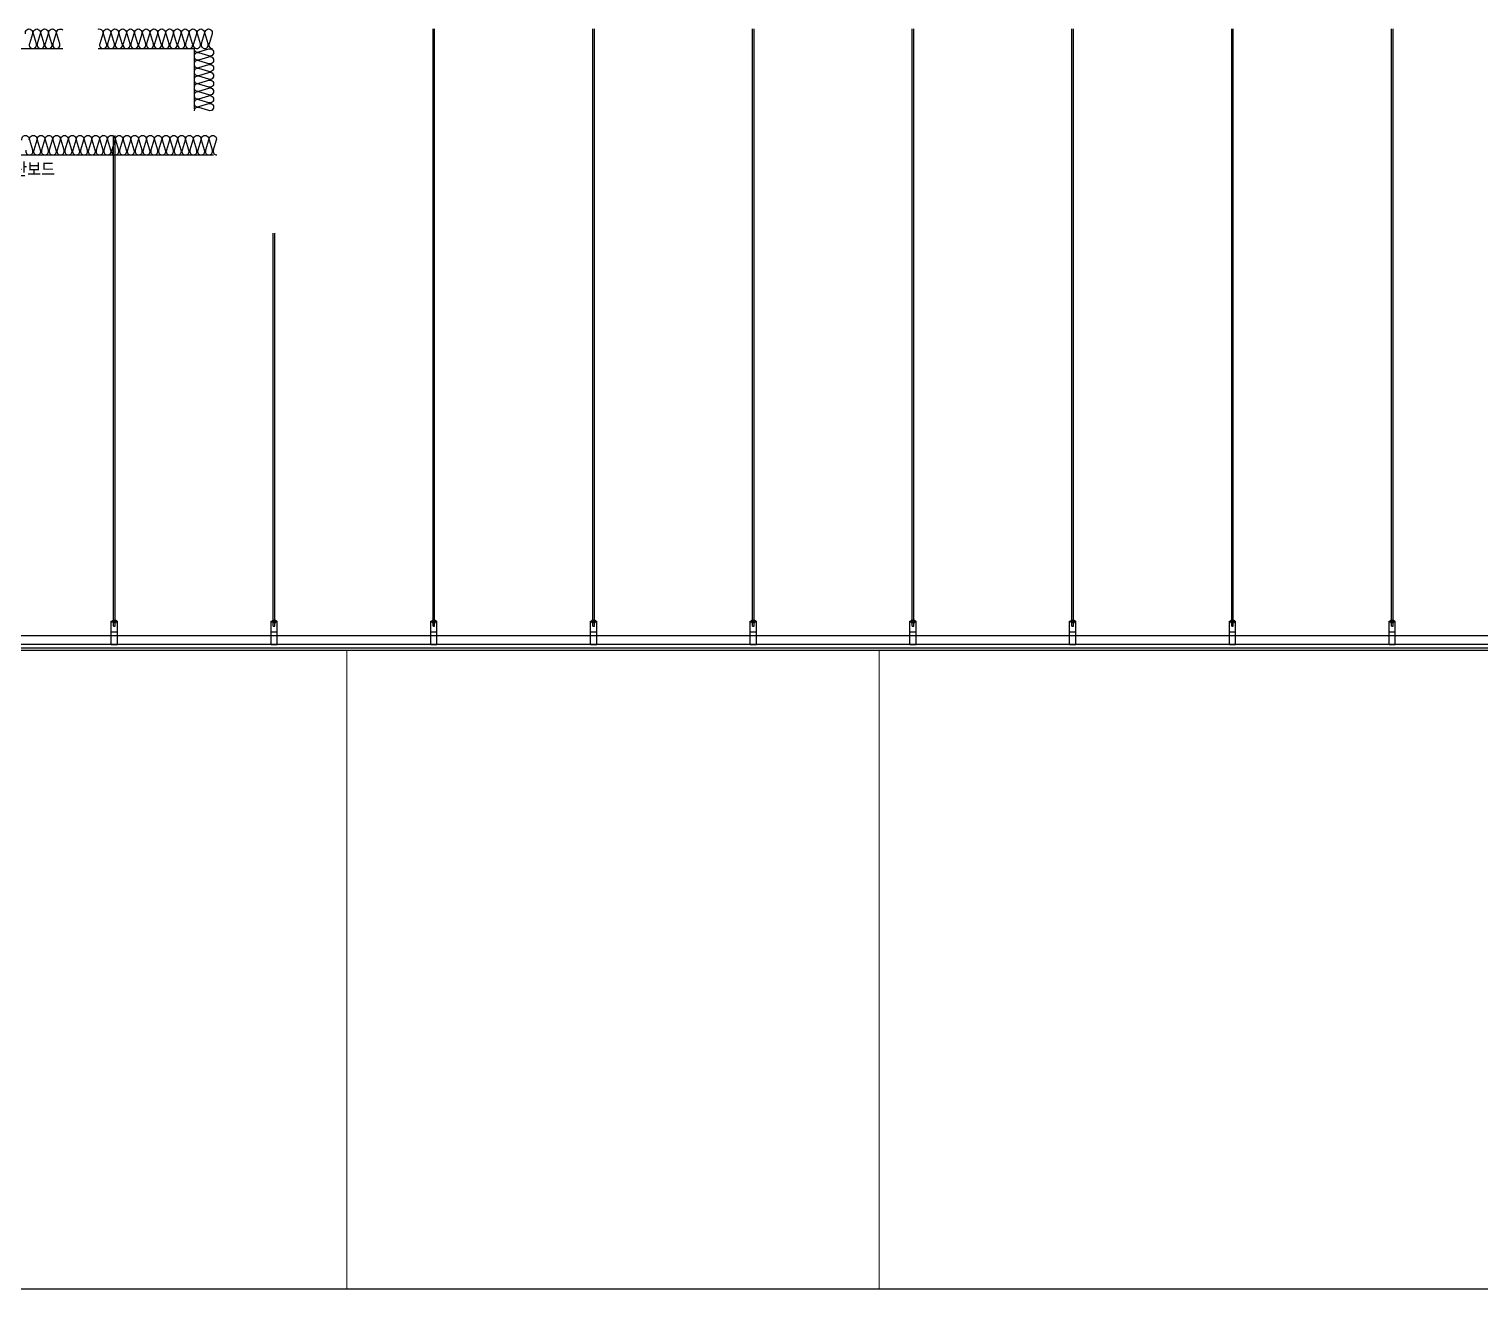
# Model space of a CAD drawing. Header units: millimetres. Extents: x 17311 to 801382, y -242618 to -104888.
# Drawn here: x 78705 to 86875, y -155238 to -148138 of the extents above; entities that cross this region are included whole.
import ezdxf
from ezdxf.enums import TextEntityAlignment as Align

# ---------------------------------------------------------------- set-up
doc = ezdxf.new("R2010")
doc.units = ezdxf.units.MM
doc.header["$LTSCALE"] = 250
for name, color, linetype in [('A-CEIL', 8, 'Continuous'), ('A-CEIL_EL', 8, 'Continuous'), ('A-ELE-난간', 8, 'Continuous'), ('A-FIN', 6, 'Continuous'), ('ISL', 251, 'Continuous')]:
    doc.layers.add(name, color=color, linetype=linetype)
doc.layers.add('A-ELE-9', color=9, linetype='Continuous', lineweight=5)
doc.layers.add('NOPLOT-단열', color=225, linetype='Continuous', plot=False)
doc.styles.add('Gdim', font='')
doc.styles.get('Gdim').set_extended_font_data('Dotum')

msp = doc.modelspace()

# ---------------------------------------------------------------- linework, layer by layer
at = {"layer": 'A-CEIL'}
for p, q in [((77068.4, -151626.1), (91172.2, -151626.1, 0)), ((77068.4, -151638.1), (91172.2, -151638.1, 0))]:
    msp.add_line(p, q, dxfattribs=at)
at = {"layer": 'A-CEIL_EL'}
for p, q in [((80981.8, -151502.3), (80981.8, -148138.1)), ((80990.8, -151502.3), (80990.8, -148138.1)), ((81881.8, -151502.3), (81881.8, -148138.1)), ((81890.8, -151502.3), (81890.8, -148138.1)), ((82781.8, -151502.3), (82781.8, -148138.1)), ((82790.8, -151502.3), (82790.8, -148138.1)), ((83681.8, -151502.3), (83681.8, -148138.1)), ((83690.8, -151502.3), (83690.8, -148138.1)), ((84581.8, -151502.3), (84581.8, -148138.1)), ((84590.8, -151502.3), (84590.8, -148138.1)), ((85481.8, -151502.3), (85481.8, -148138.1)), ((85490.8, -151502.3), (85490.8, -148138.1)), ((86381.8, -151502.3), (86381.8, -148138.1)), ((86390.8, -151502.3), (86390.8, -148138.1)), ((79181.8, -151502.3), (79181.8, -148738.1)), ((79190.8, -151502.3), (79190.8, -148738.1)), ((80081.8, -151502.3), (80081.8, -149288.1)), ((80090.8, -151502.3), (80090.8, -149288.1)), ((79176.7, -151468.6), (79195.8, -151468.6)), ((79176.7, -151468.6), (79176.7, -151473.6)), ((79195.8, -151468.6), (79195.8, -151473.6)), ((80076.7, -151468.6), (80095.8, -151468.6)), ((80076.7, -151468.6), (80076.7, -151473.6)), ((80095.8, -151468.6), (80095.8, -151473.6)), ((80976.7, -151468.6), (80995.8, -151468.6)), ((80976.7, -151468.6), (80976.7, -151473.6)), ((80995.8, -151468.6), (80995.8, -151473.6)), ((81876.7, -151468.6), (81895.8, -151468.6)), ((81876.7, -151468.6), (81876.7, -151473.6)), ((81895.8, -151468.6), (81895.8, -151473.6)), ((82776.7, -151468.6), (82795.8, -151468.6)), ((82776.7, -151468.6), (82776.7, -151473.6)), ((82795.8, -151468.6), (82795.8, -151473.6)), ((83676.7, -151468.6), (83695.8, -151468.6)), ((83676.7, -151468.6), (83676.7, -151473.6)), ((83695.8, -151468.6), (83695.8, -151473.6)), ((84576.7, -151468.6), (84595.8, -151468.6)), ((84576.7, -151468.6), (84576.7, -151473.6)), ((84595.8, -151468.6), (84595.8, -151473.6)), ((85476.7, -151468.6), (85495.8, -151468.6)), ((85476.7, -151468.6), (85476.7, -151473.6)), ((85495.8, -151468.6), (85495.8, -151473.6)), ((86376.7, -151468.6), (86395.8, -151468.6)), ((86376.7, -151468.6), (86376.7, -151473.6)), ((86395.8, -151468.6), (86395.8, -151473.6)), ((79168.8, -151606.3), (79168.8, -151475.1)), ((79168.8, -151475.1), (79203.8, -151475.1)), ((79168.8, -151476.3), (79203.8, -151476.3)), ((79168.8, -151534.6), (79203.8, -151534.6)), ((79172.8, -151473.6), (79199.7, -151473.6)), ((79172.8, -151473.6), (79172.8, -151475.1)), ((79172.8, -151476.3), (79172.8, -151477.8)), ((79172.8, -151477.8), (79199.7, -151477.8)), ((79176.7, -151477.8), (79176.7, -151482.8)), ((79176.7, -151482.8), (79195.8, -151482.8)), ((79181.8, -151502.3), (79181.8, -151482.8)), ((79190.8, -151502.3), (79190.8, -151482.8)), ((79195.8, -151477.8), (79195.8, -151482.8)), ((79199.7, -151473.6), (79199.7, -151475.1)), ((79199.7, -151476.3), (79199.7, -151477.8)), ((79203.8, -151606.3), (79203.8, -151475.1)), ((80068.8, -151606.3), (80068.8, -151475.1)), ((80068.8, -151475.1), (80103.8, -151475.1)), ((80068.8, -151476.3), (80103.8, -151476.3)), ((80068.8, -151534.6), (80103.8, -151534.6)), ((80072.8, -151473.6), (80099.7, -151473.6)), ((80072.8, -151473.6), (80072.8, -151475.1)), ((80072.8, -151476.3), (80072.8, -151477.8)), ((80072.8, -151477.8), (80099.7, -151477.8)), ((80076.7, -151477.8), (80076.7, -151482.8)), ((80076.7, -151482.8), (80095.8, -151482.8)), ((80081.8, -151502.3), (80081.8, -151482.8)), ((80090.8, -151502.3), (80090.8, -151482.8)), ((80095.8, -151477.8), (80095.8, -151482.8)), ((80099.7, -151473.6), (80099.7, -151475.1)), ((80099.7, -151476.3), (80099.7, -151477.8)), ((80103.8, -151606.3), (80103.8, -151475.1)), ((80968.8, -151606.3), (80968.8, -151475.1)), ((80968.8, -151475.1), (81003.8, -151475.1)), ((80968.8, -151476.3), (81003.8, -151476.3)), ((80968.8, -151534.6), (81003.8, -151534.6)), ((80972.8, -151473.6), (80999.7, -151473.6)), ((80972.8, -151473.6), (80972.8, -151475.1)), ((80972.8, -151476.3), (80972.8, -151477.8)), ((80972.8, -151477.8), (80999.7, -151477.8)), ((80976.7, -151477.8), (80976.7, -151482.8)), ((80976.7, -151482.8), (80995.8, -151482.8)), ((80981.8, -151502.3), (80981.8, -151482.8)), ((80990.8, -151502.3), (80990.8, -151482.8)), ((80995.8, -151477.8), (80995.8, -151482.8)), ((80999.7, -151473.6), (80999.7, -151475.1)), ((80999.7, -151476.3), (80999.7, -151477.8)), ((81003.8, -151606.3), (81003.8, -151475.1)), ((81868.8, -151606.3), (81868.8, -151475.1)), ((81868.8, -151475.1), (81903.8, -151475.1)), ((81868.8, -151476.3), (81903.8, -151476.3)), ((81868.8, -151534.6), (81903.8, -151534.6)), ((81872.8, -151473.6), (81899.7, -151473.6)), ((81872.8, -151473.6), (81872.8, -151475.1)), ((81872.8, -151476.3), (81872.8, -151477.8)), ((81872.8, -151477.8), (81899.7, -151477.8)), ((81876.7, -151477.8), (81876.7, -151482.8)), ((81876.7, -151482.8), (81895.8, -151482.8)), ((81881.8, -151502.3), (81881.8, -151482.8)), ((81890.8, -151502.3), (81890.8, -151482.8)), ((81895.8, -151477.8), (81895.8, -151482.8)), ((81899.7, -151473.6), (81899.7, -151475.1)), ((81899.7, -151476.3), (81899.7, -151477.8)), ((81903.8, -151606.3), (81903.8, -151475.1)), ((82768.8, -151606.3), (82768.8, -151475.1)), ((82768.8, -151475.1), (82803.8, -151475.1)), ((82768.8, -151476.3), (82803.8, -151476.3)), ((82768.8, -151534.6), (82803.8, -151534.6)), ((82772.8, -151473.6), (82799.7, -151473.6)), ((82772.8, -151473.6), (82772.8, -151475.1)), ((82772.8, -151476.3), (82772.8, -151477.8)), ((82772.8, -151477.8), (82799.7, -151477.8)), ((82776.7, -151477.8), (82776.7, -151482.8)), ((82776.7, -151482.8), (82795.8, -151482.8)), ((82781.8, -151502.3), (82781.8, -151482.8)), ((82790.8, -151502.3), (82790.8, -151482.8)), ((82795.8, -151477.8), (82795.8, -151482.8)), ((82799.7, -151473.6), (82799.7, -151475.1)), ((82799.7, -151476.3), (82799.7, -151477.8)), ((82803.8, -151606.3), (82803.8, -151475.1)), ((83668.8, -151606.3), (83668.8, -151475.1)), ((83668.8, -151475.1), (83703.8, -151475.1)), ((83668.8, -151476.3), (83703.8, -151476.3)), ((83668.8, -151534.6), (83703.8, -151534.6)), ((83672.8, -151473.6), (83699.7, -151473.6)), ((83672.8, -151473.6), (83672.8, -151475.1)), ((83672.8, -151476.3), (83672.8, -151477.8)), ((83672.8, -151477.8), (83699.7, -151477.8)), ((83676.7, -151477.8), (83676.7, -151482.8)), ((83676.7, -151482.8), (83695.8, -151482.8)), ((83681.8, -151502.3), (83681.8, -151482.8)), ((83690.8, -151502.3), (83690.8, -151482.8)), ((83695.8, -151477.8), (83695.8, -151482.8)), ((83699.7, -151473.6), (83699.7, -151475.1)), ((83699.7, -151476.3), (83699.7, -151477.8)), ((83703.8, -151606.3), (83703.8, -151475.1)), ((84568.8, -151606.3), (84568.8, -151475.1)), ((84568.8, -151475.1), (84603.8, -151475.1)), ((84568.8, -151476.3), (84603.8, -151476.3)), ((84568.8, -151534.6), (84603.8, -151534.6)), ((84572.8, -151473.6), (84599.7, -151473.6)), ((84572.8, -151473.6), (84572.8, -151475.1)), ((84572.8, -151476.3), (84572.8, -151477.8)), ((84572.8, -151477.8), (84599.7, -151477.8)), ((84576.7, -151477.8), (84576.7, -151482.8)), ((84576.7, -151482.8), (84595.8, -151482.8)), ((84581.8, -151502.3), (84581.8, -151482.8)), ((84590.8, -151502.3), (84590.8, -151482.8)), ((84595.8, -151477.8), (84595.8, -151482.8)), ((84599.7, -151473.6), (84599.7, -151475.1)), ((84599.7, -151476.3), (84599.7, -151477.8)), ((84603.8, -151606.3), (84603.8, -151475.1)), ((85468.8, -151606.3), (85468.8, -151475.1)), ((85468.8, -151475.1), (85503.8, -151475.1)), ((85468.8, -151476.3), (85503.8, -151476.3)), ((85468.8, -151534.6), (85503.8, -151534.6)), ((85472.8, -151473.6), (85499.7, -151473.6)), ((85472.8, -151473.6), (85472.8, -151475.1)), ((85472.8, -151476.3), (85472.8, -151477.8)), ((85472.8, -151477.8), (85499.7, -151477.8)), ((85476.7, -151477.8), (85476.7, -151482.8)), ((85476.7, -151482.8), (85495.8, -151482.8)), ((85481.8, -151502.3), (85481.8, -151482.8)), ((85490.8, -151502.3), (85490.8, -151482.8)), ((85495.8, -151477.8), (85495.8, -151482.8)), ((85499.7, -151473.6), (85499.7, -151475.1)), ((85499.7, -151476.3), (85499.7, -151477.8)), ((85503.8, -151606.3), (85503.8, -151475.1)), ((86368.8, -151606.3), (86368.8, -151475.1)), ((86368.8, -151475.1), (86403.8, -151475.1)), ((86368.8, -151476.3), (86403.8, -151476.3)), ((86368.8, -151534.6), (86403.8, -151534.6)), ((86372.8, -151473.6), (86399.7, -151473.6)), ((86372.8, -151473.6), (86372.8, -151475.1)), ((86372.8, -151476.3), (86372.8, -151477.8)), ((86372.8, -151477.8), (86399.7, -151477.8)), ((86376.7, -151477.8), (86376.7, -151482.8)), ((86376.7, -151482.8), (86395.8, -151482.8)), ((86381.8, -151502.3), (86381.8, -151482.8)), ((86390.8, -151502.3), (86390.8, -151482.8)), ((86395.8, -151477.8), (86395.8, -151482.8)), ((86399.7, -151473.6), (86399.7, -151475.1)), ((86399.7, -151476.3), (86399.7, -151477.8)), ((86403.8, -151606.3), (86403.8, -151475.1)), ((77088.3, -151555.1), (91104.7, -151555.1, 0)), ((77088.3, -151605.1), (91104.7, -151605.1, 0)), ((79168.8, -151555.1), (79203.8, -151555.1)), ((79168.8, -151605.1), (79203.8, -151605.1)), ((79168.8, -151606.3), (79203.8, -151606.3)), ((80068.8, -151555.1), (80103.8, -151555.1)), ((80068.8, -151605.1), (80103.8, -151605.1)), ((80068.8, -151606.3), (80103.8, -151606.3)), ((80968.8, -151555.1), (81003.8, -151555.1)), ((80968.8, -151605.1), (81003.8, -151605.1)), ((80968.8, -151606.3), (81003.8, -151606.3)), ((81868.8, -151555.1), (81903.8, -151555.1)), ((81868.8, -151605.1), (81903.8, -151605.1)), ((81868.8, -151606.3), (81903.8, -151606.3)), ((82768.8, -151555.1), (82803.8, -151555.1)), ((82768.8, -151605.1), (82803.8, -151605.1)), ((82768.8, -151606.3), (82803.8, -151606.3)), ((83668.8, -151555.1), (83703.8, -151555.1)), ((83668.8, -151605.1), (83703.8, -151605.1)), ((83668.8, -151606.3), (83703.8, -151606.3)), ((84568.8, -151555.1), (84603.8, -151555.1)), ((84568.8, -151605.1), (84603.8, -151605.1)), ((84568.8, -151606.3), (84603.8, -151606.3)), ((85468.8, -151555.1), (85503.8, -151555.1)), ((85468.8, -151605.1), (85503.8, -151605.1)), ((85468.8, -151606.3), (85503.8, -151606.3)), ((86368.8, -151555.1), (86403.8, -151555.1)), ((86368.8, -151605.1), (86403.8, -151605.1)), ((86368.8, -151606.3), (86403.8, -151606.3))]:
    msp.add_line(p, q, dxfattribs=at)
for centre in [(79186.3, -151490.8), (80086.3, -151490.8), (80986.3, -151490.8), (81886.3, -151490.8), (82786.3, -151490.8), (83686.3, -151490.8), (84586.3, -151490.8), (85486.3, -151490.8), (86386.3, -151490.8)]:
    msp.add_arc(centre, 12.4, 248.71498, 291.28502, dxfattribs=at)
at = {"layer": 'A-ELE-9'}
for p, q in [((80495.3, -155238.1), (80495.3, -151638.1)), ((83495.3, -155237.6), (83495.3, -151638.1))]:
    msp.add_line(p, q, dxfattribs=at)
at = {"layer": 'A-ELE-난간', "elevation": 0}
for points in [[(77495.3, -148248.1), (78895.3, -148248.1)], [(79095.3, -148248.1), (79635.3, -148248.1), (79635.3, -148588.1)]]:
    msp.add_lwpolyline(points, dxfattribs=at)
at = {"layer": 'A-FIN'}
msp.add_line((77045.3, -155238.1), (91195.3, -155238.1), dxfattribs=at)
at = {"layer": 'ISL', "elevation": 0}
for points in [[(78685.8, -148164.8, -1.372593), (78724.7, -148164.8), (78707.8, -148221.5, 0.509267), (78727.3, -148248.1, 0.509267), (78746.7, -148221.5), (78729.8, -148164.8, -1.372593), (78768.7, -148164.8), (78751.8, -148221.5, 0.509267), (78771.3, -148248.1, 0.509267), (78790.7, -148221.5), (78773.8, -148164.8, -1.372593), (78812.7, -148164.8), (78795.8, -148221.5, 0.509267), (78815.3, -148248.1, 0.509267), (78834.7, -148221.5), (78817.8, -148164.8, -1.372593), (78856.7, -148164.8), (78839.8, -148221.5, 0.509267), (78859.3, -148248.1, 0.509267), (78878.7, -148221.5), (78861.8, -148164.8, -0.774832), (78895.3, -148143.7, -0.774832)], [(79095.3, -148139, -0.606885), (79120.7, -148164.8), (79103.8, -148221.5, 0.509267), (79123.3, -148248.1, 0.509267), (79142.7, -148221.5), (79125.8, -148164.8, -1.372593), (79164.7, -148164.8), (79147.8, -148221.5, 0.509267), (79167.3, -148248.1, 0.509267), (79186.7, -148221.5), (79169.8, -148164.8, -1.372593), (79208.7, -148164.8), (79191.8, -148221.5, 0.509267), (79211.3, -148248.1, 0.509267), (79230.7, -148221.5), (79213.8, -148164.8, -1.372593), (79252.7, -148164.8), (79235.8, -148221.5, 0.509267), (79255.3, -148248.1, 0.509267), (79274.7, -148221.5), (79257.8, -148164.8, -1.372593), (79296.7, -148164.8), (79279.8, -148221.5, 0.509267), (79299.3, -148248.1, 0.509267), (79318.7, -148221.5), (79301.8, -148164.8, -1.372593), (79340.7, -148164.8), (79323.8, -148221.5, 0.509267), (79343.3, -148248.1, 0.509267), (79362.7, -148221.5), (79345.8, -148164.8, -1.372593), (79384.7, -148164.8), (79367.8, -148221.5, 0.509267), (79387.3, -148248.1, 0.509267), (79406.7, -148221.5), (79389.8, -148164.8, -1.372593), (79428.7, -148164.8), (79411.8, -148221.5, 0.509267), (79431.3, -148248.1, 0.509267), (79450.7, -148221.5), (79433.8, -148164.8, -1.372593), (79472.7, -148164.8), (79455.8, -148221.5, 0.509267), (79475.3, -148248.1, 0.509267), (79494.7, -148221.5), (79477.8, -148164.8, -1.372593), (79516.7, -148164.8), (79499.8, -148221.5, 0.509267), (79519.3, -148248.1, 0.509267), (79538.7, -148221.5), (79521.8, -148164.8, -1.372593), (79560.7, -148164.8), (79543.8, -148221.5, 0.509267), (79563.3, -148248.1, 0.509267), (79582.7, -148221.5), (79565.8, -148164.8, -1.372593), (79604.7, -148164.8), (79587.8, -148221.5, 0.509267), (79607.3, -148248.1, 0.509267), (79626.7, -148221.5), (79609.8, -148164.8, -1.372593), (79648.7, -148164.8), (79631.8, -148221.5, 0.509267), (79651.3, -148248.1, 0.509267), (79670.7, -148221.5), (79653.8, -148164.8, -1.372593), (79692.7, -148164.8), (79675.8, -148221.5, 0.509267), (79695.3, -148248.1, 0.509267), (79714.7, -148221.5), (79697.8, -148164.8, -1.372593), (79736.7, -148164.8), (79719.8, -148221.5, 0.509267), (79739.3, -148248.1)], [(79635.3, -148248.2, 0.509267), (79661.9, -148267.6), (79718.6, -148250.7, -1.372593), (79718.6, -148289.6), (79661.9, -148272.7, 0.509267), (79635.3, -148292.2, 0.509267), (79661.9, -148311.6), (79718.6, -148294.7, -1.372593), (79718.6, -148333.6), (79661.9, -148316.7, 0.509267), (79635.3, -148336.2, 0.509267), (79661.9, -148355.6), (79718.6, -148338.7, -1.372593), (79718.6, -148377.6), (79661.9, -148360.7, 0.509267), (79635.3, -148380.2, 0.509267), (79661.9, -148399.6), (79718.6, -148382.7, -1.372593), (79718.6, -148421.6), (79661.9, -148404.7, 0.509267), (79635.3, -148424.2, 0.509267), (79661.9, -148443.6), (79718.6, -148426.7, -1.372593), (79718.6, -148465.6), (79661.9, -148448.7, 0.509267), (79635.3, -148468.2, 0.509267), (79661.9, -148487.6), (79718.6, -148470.7, -1.372593), (79718.6, -148509.6), (79661.9, -148492.7, 0.509267), (79635.3, -148512.2, 0.509267), (79661.9, -148531.6), (79718.6, -148514.7, -1.372593), (79718.6, -148553.6), (79661.9, -148536.7, 0.509267), (79635.3, -148556.2, 0.509267), (79661.9, -148575.6), (79718.6, -148558.7, -1.372593), (79718.6, -148597.6), (79661.9, -148580.7, 0.509267), (79635.3, -148600.2)], [(78665.8, -148764.8, -1.372593), (78704.7, -148764.8)], [(78687.8, -148821.5, 0.509267), (78707.3, -148848.1, 0.509267), (78726.7, -148821.5), (78709.8, -148764.8, -1.372593), (78748.7, -148764.8), (78731.8, -148821.5, 0.509267), (78751.3, -148848.1, 0.509267), (78770.7, -148821.5), (78753.8, -148764.8, -1.372593), (78792.7, -148764.8), (78775.8, -148821.5, 0.509267), (78795.3, -148848.1, 0.509267), (78814.7, -148821.5), (78797.8, -148764.8, -1.372593), (78836.7, -148764.8), (78819.8, -148821.5, 0.509267), (78839.3, -148848.1, 0.509267), (78858.7, -148821.5), (78841.8, -148764.8, -1.372593), (78880.7, -148764.8), (78863.8, -148821.5, 0.509267), (78883.3, -148848.1, 0.509267), (78902.7, -148821.5), (78885.8, -148764.8, -1.372593), (78924.7, -148764.8), (78907.8, -148821.5, 0.509267), (78927.3, -148848.1, 0.509267), (78946.7, -148821.5), (78929.8, -148764.8, -1.372593), (78968.7, -148764.8), (78951.8, -148821.5, 0.509267), (78971.3, -148848.1, 0.509267), (78990.7, -148821.5), (78973.8, -148764.8, -1.372593), (79012.7, -148764.8), (78995.8, -148821.5, 0.509267), (79015.3, -148848.1, 0.509267), (79034.7, -148821.5), (79017.8, -148764.8, -1.372593), (79056.7, -148764.8), (79039.8, -148821.5, 0.509267), (79059.3, -148848.1, 0.509267), (79078.7, -148821.5), (79061.8, -148764.8, -1.372593), (79100.7, -148764.8), (79083.8, -148821.5, 0.509267), (79103.3, -148848.1, 0.509267), (79122.7, -148821.5), (79105.8, -148764.8, -1.372593), (79144.7, -148764.8), (79127.8, -148821.5, 0.509267), (79147.3, -148848.1, 0.509267), (79166.7, -148821.5), (79149.8, -148764.8, -1.372593), (79188.7, -148764.8), (79171.8, -148821.5, 0.509267), (79191.3, -148848.1, 0.509267), (79210.7, -148821.5), (79193.8, -148764.8, -1.372593), (79232.7, -148764.8), (79215.8, -148821.5, 0.509267), (79235.3, -148848.1, 0.509267), (79254.7, -148821.5), (79237.8, -148764.8, -1.372593), (79276.7, -148764.8), (79259.8, -148821.5, 0.509267), (79279.3, -148848.1, 0.509267), (79298.7, -148821.5), (79281.8, -148764.8, -1.372593), (79320.7, -148764.8), (79303.8, -148821.5, 0.509267), (79323.3, -148848.1, 0.509267), (79342.7, -148821.5), (79325.8, -148764.8, -1.372593), (79364.7, -148764.8), (79347.8, -148821.5, 0.509267), (79367.3, -148848.1, 0.509267), (79386.7, -148821.5), (79369.8, -148764.8, -1.372593), (79408.7, -148764.8), (79391.8, -148821.5, 0.509267), (79411.3, -148848.1, 0.509267), (79430.7, -148821.5), (79413.8, -148764.8, -1.372593), (79452.7, -148764.8), (79435.8, -148821.5, 0.509267), (79455.3, -148848.1, 0.509267), (79474.7, -148821.5), (79457.8, -148764.8, -1.372593), (79496.7, -148764.8), (79479.8, -148821.5, 0.509267), (79499.3, -148848.1, 0.509267), (79518.7, -148821.5), (79501.8, -148764.8, -1.372593), (79540.7, -148764.8), (79523.8, -148821.5, 0.509267), (79543.3, -148848.1, 0.509267), (79562.7, -148821.5), (79545.8, -148764.8, -1.372593), (79584.7, -148764.8), (79567.8, -148821.5, 0.509267), (79587.3, -148848.1, 0.509267), (79606.7, -148821.5), (79589.8, -148764.8, -1.372593), (79628.7, -148764.8), (79611.8, -148821.5, 0.509267), (79631.3, -148848.1, 0.509267), (79650.7, -148821.5), (79633.8, -148764.8, -1.372593), (79672.7, -148764.8), (79655.8, -148821.5, 0.509267), (79675.3, -148848.1, 0.509267), (79694.7, -148821.5), (79677.8, -148764.8, -1.372593), (79716.7, -148764.8), (79699.8, -148821.5, 0.509267), (79719.3, -148848.1, 0.509267), (79738.7, -148821.5), (79721.8, -148764.8, -1.372593), (79760.7, -148764.8), (79743.8, -148821.5, 0.509267), (79763.3, -148848.1)]]:
    msp.add_lwpolyline(points, format="xyb", dxfattribs=at)
msp.add_lwpolyline([(77045.3, -149398.1), (77255.3, -149398.1), (77255.3, -148848.1), (79745.3, -148848.1)], dxfattribs=at)

# ---------------------------------------------------------------- texts
at = {"layer": 'NOPLOT-단열', "style": 'Gdim', "width": 0.9}
msp.add_text('T110 경질우레탄보드', height=70, dxfattribs=at).set_placement((78470.5, -148927.4), align=Align.MIDDLE_CENTER)

doc.saveas('drawing.dxf')
